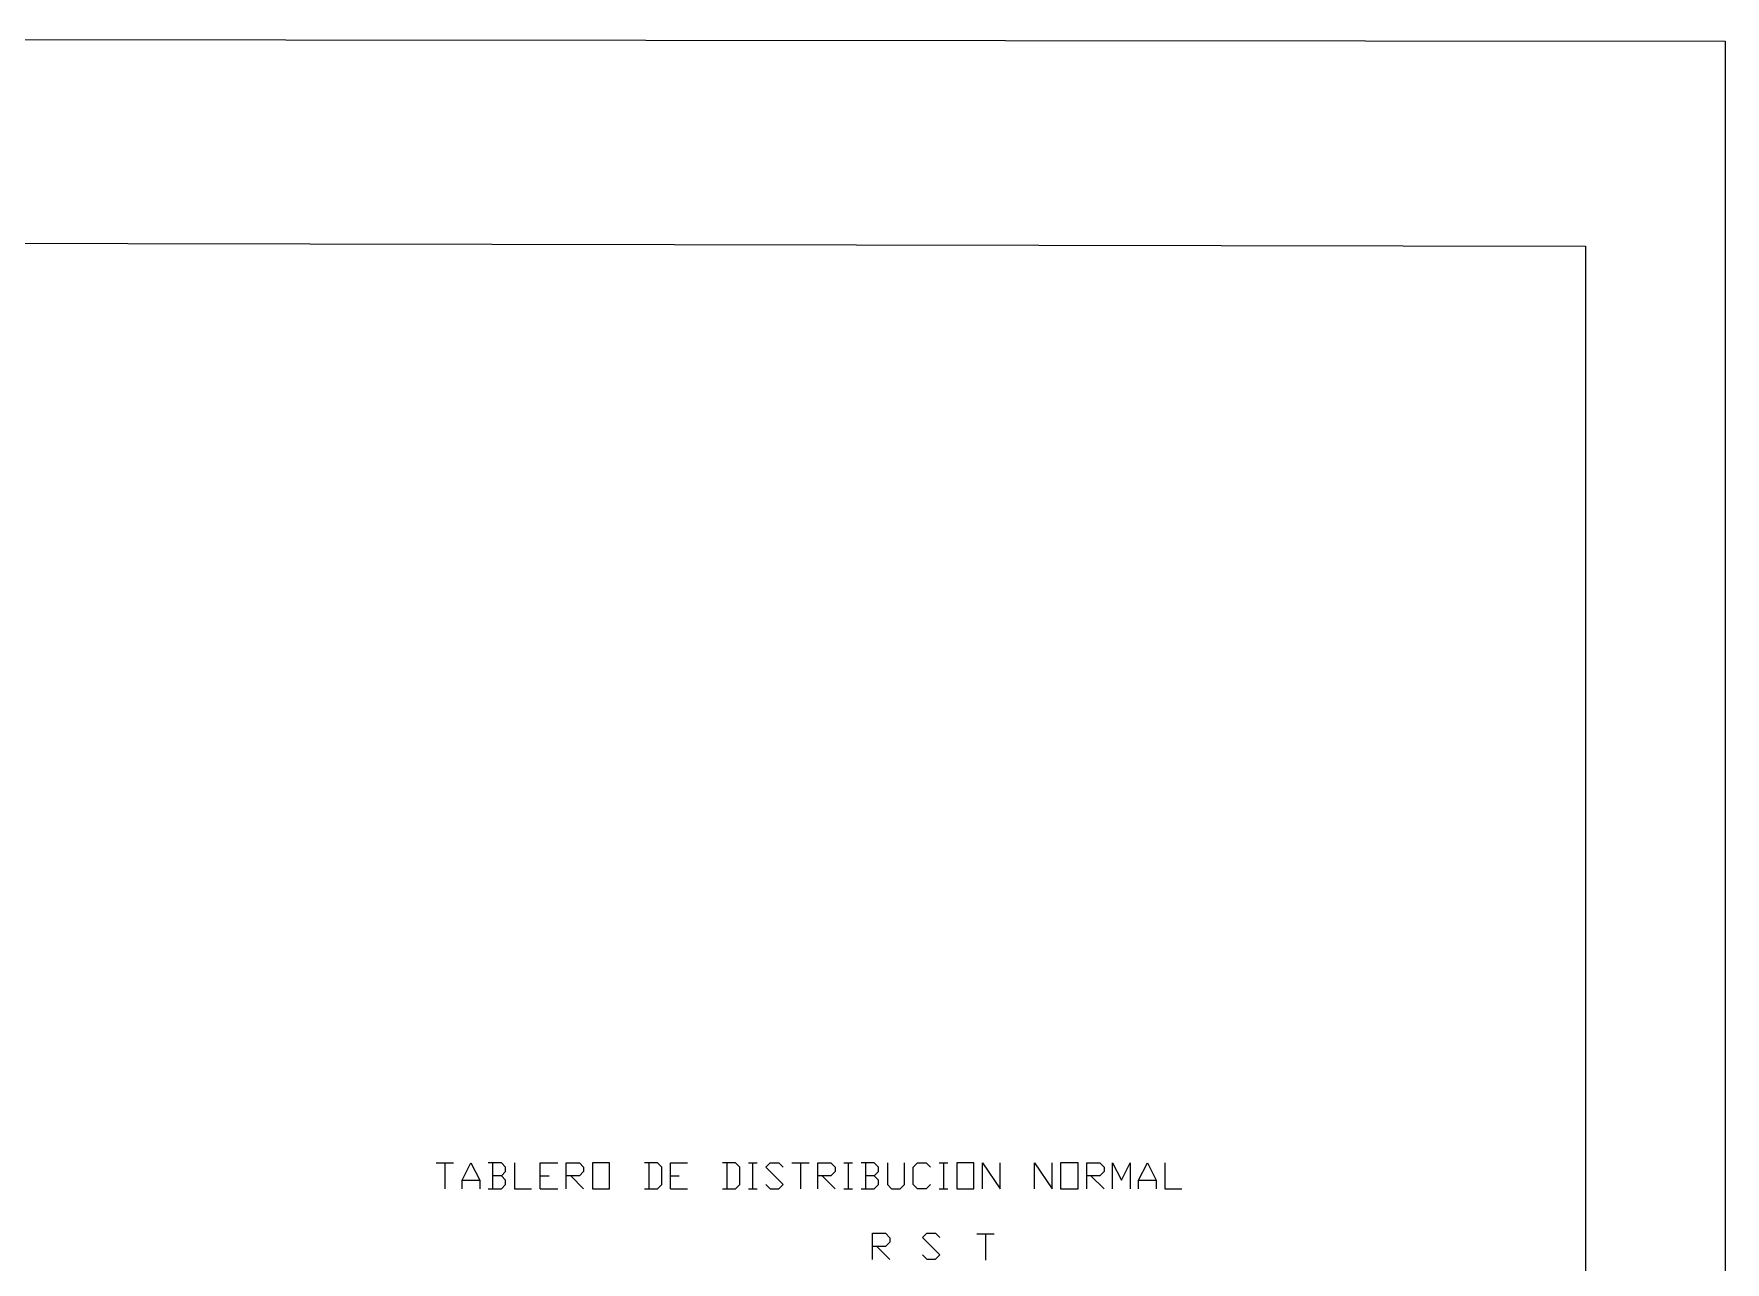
# Model space of a CAD drawing. Header units: metres. Extents: x -1 to 113, y -70 to 21.
# Drawn here: x 102.38 to 113.38, y 12.86 to 20.84 of the extents above; entities that cross this region are included whole.
import ezdxf

# ---------------------------------------------------------------- set-up
doc = ezdxf.new("R2010")
doc.units = ezdxf.units.M
doc.header["$LTSCALE"] = 0.5
doc.layers.add('CUADRO', color=7, linetype='Continuous')
doc.layers.add('TABLA', color=7, linetype='Continuous')

msp = doc.modelspace()

# ---------------------------------------------------------------- linework, layer by layer
at = {"layer": 'CUADRO'}
for points in [[(61.897, 20.845), (113.376, 20.798), (113.376, -0.893), (61.897, -0.846)], [(87.582, 19.511), (112.468, 19.464), (112.468, -0.048), (87.582, 0)]]:
    msp.add_lwpolyline(points, close=True, dxfattribs=at)
at = {"layer": 'TABLA', "color": 7, "linetype": 'Continuous', "lineweight": 18, "true_color": 0x000007}
for p, q in [((104.995, 13.505), (105.107, 13.505)), ((105.05, 13.505), (105.05, 13.337)), ((105.361, 13.505), (105.361, 13.337)), ((105.671, 13.421), (105.728, 13.421)), ((105.869, 13.421), (105.953, 13.337)), ((106.376, 13.505), (106.376, 13.337)), ((106.517, 13.421), (106.574, 13.421)), ((106.884, 13.505), (106.884, 13.337)), ((107.025, 13.505), (107.082, 13.505)), ((107.052, 13.505), (107.052, 13.337)), ((107.307, 13.505), (107.419, 13.505)), ((107.364, 13.505), (107.364, 13.337)), ((107.505, 13.421), (107.589, 13.337)), ((107.646, 13.505), (107.701, 13.505)), ((107.673, 13.505), (107.673, 13.337)), ((107.787, 13.505), (107.787, 13.337)), ((108.265, 13.505), (108.322, 13.505)), ((108.294, 13.505), (108.294, 13.337)), ((109.252, 13.421), (109.337, 13.337)), ((105.164, 13.392), (105.277, 13.392)), ((105.671, 13.337), (105.785, 13.337)), ((106.517, 13.337), (106.629, 13.337)), ((107.025, 13.337), (107.082, 13.337)), ((107.646, 13.337), (107.701, 13.337)), ((108.265, 13.337), (108.322, 13.337)), ((109.562, 13.392), (109.676, 13.392)), ((108.51, 13.044), (108.623, 13.044)), ((108.567, 13.044), (108.567, 12.873)), ((107.86, 12.961), (107.944, 12.877))]:
    msp.add_line(p, q, dxfattribs=at)
for points in [[(105.164, 13.337), (105.164, 13.392), (105.22, 13.505), (105.277, 13.392), (105.277, 13.337)], [(105.418, 13.421), (105.446, 13.448), (105.446, 13.478), (105.418, 13.505), (105.332, 13.505)], [(105.332, 13.337), (105.418, 13.337), (105.446, 13.364), (105.446, 13.392), (105.418, 13.421), (105.361, 13.421)], [(105.503, 13.505), (105.503, 13.337), (105.614, 13.337)], [(105.671, 13.337), (105.671, 13.505), (105.785, 13.505)], [(105.84, 13.337), (105.84, 13.505), (105.926, 13.505), (105.953, 13.478), (105.953, 13.448), (105.926, 13.421), (105.84, 13.421)], [(106.349, 13.337), (106.433, 13.337), (106.461, 13.364), (106.461, 13.478), (106.433, 13.505), (106.349, 13.505)], [(106.517, 13.337), (106.517, 13.505), (106.629, 13.505)], [(106.856, 13.337), (106.941, 13.337), (106.968, 13.364), (106.968, 13.478), (106.941, 13.505), (106.856, 13.505)], [(107.138, 13.364), (107.166, 13.337), (107.223, 13.337), (107.25, 13.364), (107.138, 13.478), (107.166, 13.505), (107.223, 13.505), (107.25, 13.478)], [(107.475, 13.337), (107.475, 13.505), (107.56, 13.505), (107.589, 13.478), (107.589, 13.448), (107.56, 13.421), (107.475, 13.421)], [(107.842, 13.421), (107.871, 13.448), (107.871, 13.478), (107.842, 13.505), (107.758, 13.505)], [(107.758, 13.337), (107.842, 13.337), (107.871, 13.364), (107.871, 13.392), (107.842, 13.421), (107.787, 13.421)], [(107.928, 13.505), (107.928, 13.364), (107.955, 13.337), (108.012, 13.337), (108.04, 13.364), (108.04, 13.505)], [(108.208, 13.364), (108.181, 13.337), (108.124, 13.337), (108.096, 13.364), (108.096, 13.478), (108.124, 13.505), (108.181, 13.505), (108.208, 13.478)], [(108.547, 13.337), (108.547, 13.505), (108.661, 13.337), (108.661, 13.505)], [(108.886, 13.337), (108.886, 13.505), (109, 13.337), (109, 13.505)], [(109.225, 13.337), (109.225, 13.505), (109.309, 13.505), (109.337, 13.478), (109.337, 13.448), (109.309, 13.421), (109.225, 13.421)], [(109.393, 13.337), (109.393, 13.505), (109.45, 13.392), (109.507, 13.505), (109.507, 13.337)], [(109.562, 13.337), (109.562, 13.392), (109.619, 13.505), (109.676, 13.392), (109.676, 13.337)], [(109.732, 13.505), (109.732, 13.337), (109.844, 13.337)], [(107.832, 12.877), (107.832, 13.047), (107.916, 13.047), (107.944, 13.018), (107.944, 12.99), (107.916, 12.961), (107.832, 12.961)], [(108.156, 12.908), (108.184, 12.879), (108.241, 12.879), (108.27, 12.908), (108.156, 13.02), (108.184, 13.049), (108.241, 13.049), (108.27, 13.02)]]:
    msp.add_lwpolyline(points, dxfattribs=at)
for points in [[(106.01, 13.337), (106.122, 13.337), (106.122, 13.505), (106.01, 13.505)], [(108.379, 13.337), (108.49, 13.337), (108.49, 13.505), (108.379, 13.505)], [(109.055, 13.337), (109.168, 13.337), (109.168, 13.505), (109.055, 13.505)]]:
    msp.add_lwpolyline(points, close=True, dxfattribs=at)

doc.saveas('drawing.dxf')
